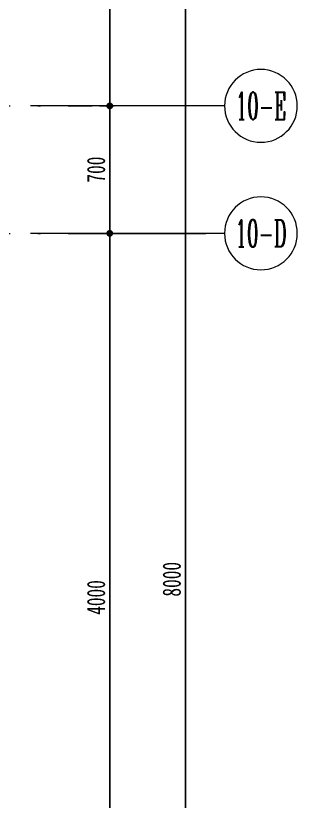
# Model space of a CAD drawing. Header units: millimetres. Extents: x 815519 to 890079, y 147095 to 251022.
# Drawn here: x 852239 to 853787, y 213298 to 217613 of the extents above; entities that cross this region are included whole.
import ezdxf
from ezdxf.enums import TextEntityAlignment as Align

# ---------------------------------------------------------------- set-up
doc = ezdxf.new("R2010")
doc.units = ezdxf.units.MM
doc.header["$LTSCALE"] = 1000
doc.linetypes.add('DOTE', pattern=[61.468, 50.8, -5.08, 0.508, -5.08])
doc.layers.get('Defpoints').update_dxf_attribs({"color": 1})
doc.layers.add('A-尺寸标注', color=53, linetype='Continuous')
doc.layers.add('S-轴号', color=75, linetype='Continuous', lineweight=0)
doc.layers.add('S-轴线', color=149, linetype='DOTE', lineweight=0)
doc.styles.add('TH-STYLE1', font='', dxfattribs={"width": 0.7})
doc.styles.add('尺寸', font='ROMANC.SHX', dxfattribs={"width": 0.7})
doc.styles.get('TH-STYLE1').set_extended_font_data('STFangsong')
doc.dimstyles.new('TH-1：50', dxfattribs={"dimscale": 50, "dimtxt": 2, "dimasz": 0.75, "dimexe": 0.5, "dimexo": 0.8, "dimgap": 0.5, "dimtad": 1, "dimdec": 0, "dimrnd": 5, "dimdsep": 46, "dimtxsty": 'TH-STYLE1', "dimblk": 'DOT', "dimcen": 1, "dimdle": 0.5, "dimclrd": 53, "dimclre": 53, "dimclrt": 2, "dimadec": 0, "dimazin": 2, "dimtfac": 1, "dimtdec": 0, "dimtix": 1, "dimtmove": 2, "dimatfit": 3, "dimldrblk": 'HBA_DIMENSION_TICK-天华', "dimfxl": 3, "dimfxlon": 1, "dimarcsym": 0})

# ---------------------------------------------------------------- blocks, each defined once
blk = doc.blocks.new('_Dot')
at = {"color": 33, "linetype": 'ByBlock', "lineweight": -2}
blk.add_line((-0.5, 0), (-1, 0), dxfattribs=at)
at = {"color": 33, "linetype": 'ByBlock', "const_width": 0.5}
blk.add_lwpolyline([(-0.25, 0, 1), (0.25, 0, 1)], format="xyb", close=True, dxfattribs=at)
blk = doc.blocks.new('*D462')
at = {"layer": 'A-尺寸标注', "color": 53, "lineweight": -2, "ltscale": 0.5, "transparency": 16777216}
for p, q in [((853022, 218517.5), (853197, 218517.5)), ((853172, 210555), (853172, 218480)), ((853022, 210517.5), (853197, 210517.5))]:
    blk.add_line(p, q, dxfattribs=at)
at = {"layer": 'Defpoints', "color": 0, "ltscale": 0.5, "transparency": 16777216}
for p in [(852189.4, 218517.5), (853172, 218517.5), (852189.4, 210517.5)]:
    blk.add_point(p, dxfattribs=at)
at = {"layer": 'A-尺寸标注', "color": 53, "lineweight": -2, "ltscale": 0.5, "transparency": 16777216, "xscale": 37.5, "yscale": 37.5, "zscale": 37.5}
for p, rotation in [((853172, 218517.5), 90), ((853172, 210517.5), 270)]:
    blk.add_blockref('_Dot', p, dxfattribs=dict(at, rotation=rotation))
at = {"layer": 'A-尺寸标注', "color": 2, "ltscale": 0.5, "transparency": 16777216, "insert": (853097, 214517.5), "char_height": 100, "attachment_point": 5, "rotation": 90, "style": 'TH-STYLE1'}
blk.add_mtext('8000', dxfattribs=at)
blk = doc.blocks.new('HBA_DIMENSION_TICK-天华')
at = {"color": 50, "linetype": 'ByBlock'}
for points in [[(-72.71, 62.31), (-54.91, 79.96), (-12, -0.04), (0, 0)], [(-72.71, -62.31), (-54.91, -79.96), (-12, 0.04), (0, 0)]]:
    blk.add_solid(points, dxfattribs=at)
blk = doc.blocks.new('*D463')
at = {"layer": 'A-尺寸标注', "color": 53, "lineweight": -2, "ltscale": 0.5, "transparency": 16777216}
for p, q in [((852699.1, 218517.5), (852780.8, 218517.5)), ((852755.8, 217155), (852755.8, 218480)), ((852699.1, 217117.5), (852780.8, 217117.5))]:
    blk.add_line(p, q, dxfattribs=at)
at = {"layer": 'Defpoints', "color": 0, "ltscale": 0.5, "transparency": 16777216}
for p in [(852659.1, 218517.5), (852755.8, 218517.5), (852659.1, 217117.5)]:
    blk.add_point(p, dxfattribs=at)
at = {"layer": 'A-尺寸标注', "color": 53, "lineweight": -2, "ltscale": 0.5, "transparency": 16777216, "xscale": 37.5, "yscale": 37.5, "zscale": 37.5}
for p, rotation in [((852755.8, 218517.5), 90), ((852755.8, 217117.5), 270)]:
    blk.add_blockref('_Dot', p, dxfattribs=dict(at, rotation=rotation))
at = {"layer": 'A-尺寸标注', "color": 2, "ltscale": 0.5, "transparency": 16777216, "insert": (852680.8, 217817.5), "char_height": 100, "attachment_point": 5, "rotation": 90, "style": 'TH-STYLE1'}
blk.add_mtext('1400', dxfattribs=at)
blk = doc.blocks.new('*D464')
at = {"layer": 'A-尺寸标注', "color": 53, "lineweight": -2, "ltscale": 0.5, "transparency": 16777216}
for p, q in [((852699.1, 217117.5), (852780.8, 217117.5)), ((852755.8, 216455), (852755.8, 217080)), ((852699.1, 216417.5), (852780.8, 216417.5))]:
    blk.add_line(p, q, dxfattribs=at)
at = {"layer": 'Defpoints', "color": 0, "ltscale": 0.5, "transparency": 16777216}
for p in [(852659.1, 217117.5), (852755.8, 217117.5), (852659.1, 216417.5)]:
    blk.add_point(p, dxfattribs=at)
at = {"layer": 'A-尺寸标注', "color": 53, "lineweight": -2, "ltscale": 0.5, "transparency": 16777216, "xscale": 37.5, "yscale": 37.5, "zscale": 37.5}
for p, rotation in [((852755.8, 217117.5), 90), ((852755.8, 216417.5), 270)]:
    blk.add_blockref('_Dot', p, dxfattribs=dict(at, rotation=rotation))
at = {"layer": 'A-尺寸标注', "color": 2, "ltscale": 0.5, "transparency": 16777216, "insert": (852680.8, 216767.5), "char_height": 100, "attachment_point": 5, "rotation": 90, "style": 'TH-STYLE1'}
blk.add_mtext('700', dxfattribs=at)
blk = doc.blocks.new('*D465')
at = {"layer": 'A-尺寸标注', "color": 53, "lineweight": -2, "ltscale": 0.5, "transparency": 16777216}
for p, q in [((852699.1, 216417.5), (852780.8, 216417.5)), ((852755.8, 212455), (852755.8, 216380)), ((852699.1, 212417.5), (852780.8, 212417.5))]:
    blk.add_line(p, q, dxfattribs=at)
at = {"layer": 'Defpoints', "color": 0, "ltscale": 0.5, "transparency": 16777216}
for p in [(852659.1, 216417.5), (852755.8, 216417.5), (852659.1, 212417.5)]:
    blk.add_point(p, dxfattribs=at)
at = {"layer": 'A-尺寸标注', "color": 53, "lineweight": -2, "ltscale": 0.5, "transparency": 16777216, "xscale": 37.5, "yscale": 37.5, "zscale": 37.5}
for p, rotation in [((852755.8, 216417.5), 90), ((852755.8, 212417.5), 270)]:
    blk.add_blockref('_Dot', p, dxfattribs=dict(at, rotation=rotation))
at = {"layer": 'A-尺寸标注', "color": 2, "ltscale": 0.5, "transparency": 16777216, "insert": (852680.8, 214417.5), "char_height": 100, "attachment_point": 5, "rotation": 90, "style": 'TH-STYLE1'}
blk.add_mtext('4000', dxfattribs=at)
blk = doc.blocks.new('hl_Axis-A2')
at = {"color": 75, "ltscale": 2}
blk.add_line((16, 0), (0, 0), dxfattribs=at)
at = {"color": 75}
blk.add_circle((19, 0), 3, dxfattribs=at)
at = {"color": 2, "style": '尺寸', "width": 0.7}
blk.add_attdef('轴号', text='', height=3, dxfattribs=at).set_placement((19, 0), align=Align.MIDDLE_CENTER)

msp = doc.modelspace()

# ---------------------------------------------------------------- linework, layer by layer
at = {"layer": 'S-轴线', "linetype": 'DOTE', "ltscale": 0.03}
for p, q in [((841463.2, 217117.5), (852659.1, 217117.5)), ((841463.2, 216417.5), (853284.4, 216417.5))]:
    msp.add_line(p, q, dxfattribs=at)

# ---------------------------------------------------------------- block references
at = {"layer": 'S-轴号'}
ref = msp.add_blockref('hl_Axis-A2', (852320.4, 217117.5), dxfattribs=dict(at, xscale=-66.66666666666666, yscale=66.66666666666666, zscale=66.66666666666666, rotation=180))
ref.add_attrib('轴号', '10-E', dxfattribs={"layer": '0', "color": 2, "height": 150, "style": '尺寸', "width": 0.5}).set_placement((853587.1, 217117.5), align=Align.MIDDLE_CENTER)
ref = msp.add_blockref('hl_Axis-A2', (852320.4, 216417.5), dxfattribs=dict(at, xscale=-66.66666666666666, yscale=66.66666666666666, zscale=66.66666666666666, rotation=180))
ref.add_attrib('轴号', '10-D', dxfattribs={"layer": '0', "color": 2, "height": 150, "style": '尺寸', "width": 0.5}).set_placement((853587.1, 216417.5), align=Align.MIDDLE_CENTER)

# ---------------------------------------------------------------- dimensions: what is measured, and where the dimension line sits
at = {"layer": 'A-尺寸标注', "ltscale": 0.5}
for p1, p2, distance, picture, middle in [((852189.4, 210517.5), (852189.4, 218517.5), -982.5, '*D462', (853097, 214517.5)), ((852659.1, 217117.5), (852659.1, 218517.5), -96.7, '*D463', (852680.8, 217817.5)), ((852659.1, 216417.5), (852659.1, 217117.5), -96.7, '*D464', (852680.8, 216767.5)), ((852659.1, 212417.5), (852659.1, 216417.5), -96.7, '*D465', (852680.8, 214417.5))]:
    dim = msp.add_aligned_dim(p1=p1, p2=p2, distance=distance, dimstyle='TH-1：50', dxfattribs=at)
    dim.commit()
    dim.dimension.update_dxf_attribs({"geometry": picture, "text_midpoint": middle})

doc.saveas('drawing.dxf')
